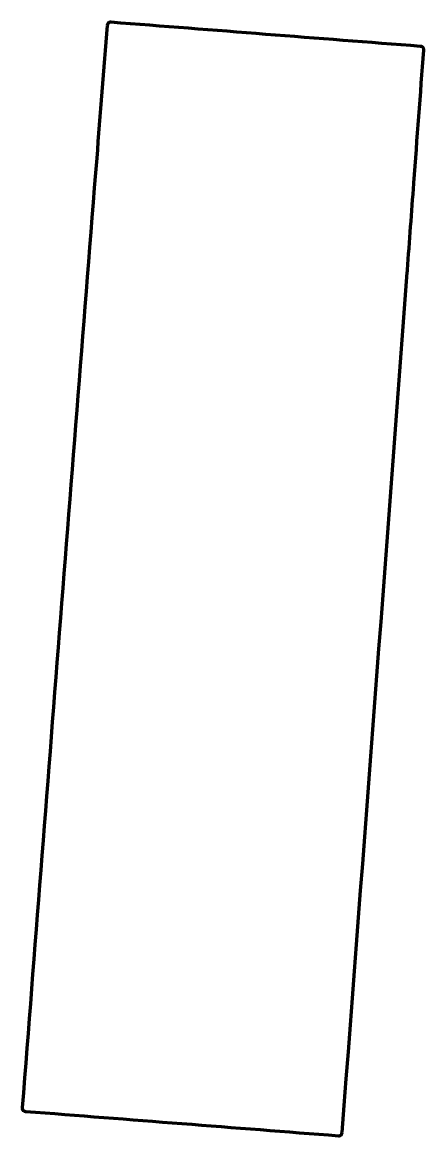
# Model space of a CAD drawing. Header units: millimetres. Extents: x 607 to 693, y 306 to 544.
import ezdxf

# ---------------------------------------------------------------- set-up
doc = ezdxf.new("R2010")
doc.units = ezdxf.units.MM
doc.layers.add('1', color=7, linetype='Continuous', true_color=0xffffff)

msp = doc.modelspace()

# ---------------------------------------------------------------- linework, layer by layer
at = {"layer": '1', "color": 155, "linetype": 'Continuous', "lineweight": 70}
for points in [[(625.25, 543.27), (624.5, 533.84), (623.75, 524.4), (623, 514.96)], [(692.21, 538.82), (670.16, 540.53), (648.11, 542.25), (626.07, 543.97)], [(690.8, 509.69), (691.51, 519.13), (692.21, 528.57), (692.9, 538.02)], [(623, 514.96), (617.64, 447.32), (612.35, 379.68), (607.1, 312.03)], [(689.42, 491.04), (689.88, 497.21), (690.34, 503.38), (690.79, 509.54)], [(690.79, 509.54), (690.8, 509.58), (690.8, 509.61), (690.8, 509.65)], [(690.8, 509.65), (690.8, 509.66), (690.8, 509.68), (690.8, 509.69)], [(675.47, 306.73), (680.17, 367.97), (684.81, 429.22), (689.38, 490.47)], [(689.38, 490.47), (689.39, 490.66), (689.41, 490.85), (689.42, 491.04)], [(607.8, 311.23), (630.09, 309.5), (652.37, 307.77), (674.66, 306.03)]]:
    msp.add_open_spline(points, degree=3, dxfattribs=at)
for points, knots in [([(626.07, 543.97), (625.94, 543.97), (625.71, 543.97), (625.35, 543.74), (625.27, 543.44), (625.25, 543.27)], [0, 0, 0, 0, 0.304416, 0.568157, 1, 1, 1, 1]), ([(692.9, 538.02), (692.91, 538.14), (692.9, 538.37), (692.67, 538.72), (692.38, 538.8), (692.21, 538.82)], [0, 0, 0, 0, 0.300431, 0.564996, 1, 1, 1, 1]), ([(607.1, 312.03), (607.09, 311.91), (607.1, 311.67), (607.33, 311.32), (607.63, 311.24), (607.8, 311.23)], [0, 0, 0, 0, 0.300569, 0.564627, 1, 1, 1, 1]), ([(674.66, 306.03), (674.78, 306.03), (675.02, 306.03), (675.38, 306.26), (675.46, 306.56), (675.47, 306.73)], [0, 0, 0, 0, 0.306762, 0.569852, 1, 1, 1, 1])]:
    msp.add_open_spline(points, degree=3, knots=knots, dxfattribs=at)

doc.saveas('drawing.dxf')
